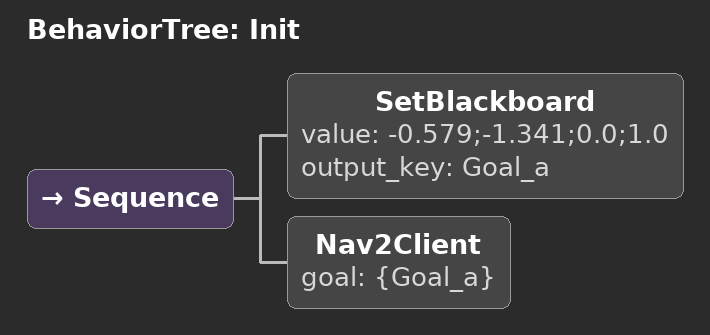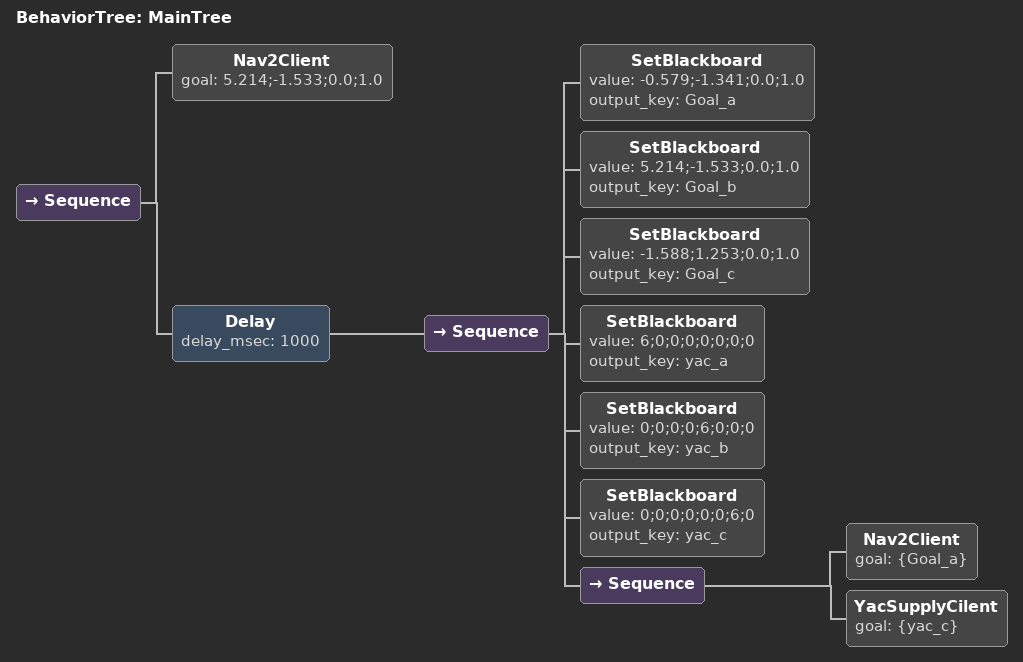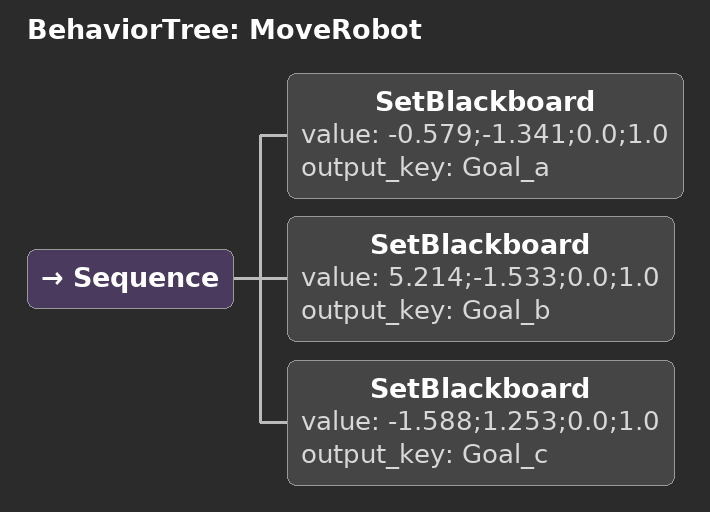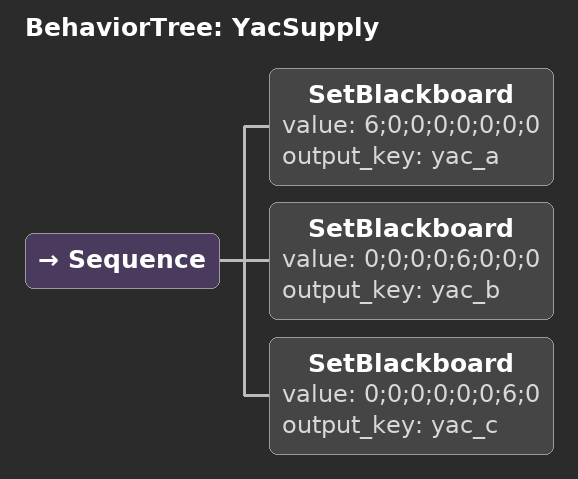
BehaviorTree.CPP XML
<?xml version="1.0" encoding="UTF-8"?>
<root BTCPP_format="4" main_tree_to_execute="MainTree">
  <BehaviorTree ID="Init">
    <Sequence>
      <SetBlackboard value="-0.579;-1.341;0.0;1.0"
                     output_key="Goal_a"/>
      <Nav2Client goal="{Goal_a}"/>
    </Sequence>
  </BehaviorTree>

  <BehaviorTree ID="MainTree">
    <Sequence>
      <Nav2Client goal="5.214;-1.533;0.0;1.0"/>
      <Delay delay_msec="1000">
        <Sequence>
          <SetBlackboard value="-0.579;-1.341;0.0;1.0"
                         output_key="Goal_a"/>
          <SetBlackboard value="5.214;-1.533;0.0;1.0"
                         output_key="Goal_b"/>
          <SetBlackboard value="-1.588;1.253;0.0;1.0"
                         output_key="Goal_c"/>
          <SetBlackboard value="6;0;0;0;0;0;0;0"
                         output_key="yac_a"/>
          <SetBlackboard value="0;0;0;0;6;0;0;0"
                         output_key="yac_b"/>
          <SetBlackboard value="0;0;0;0;0;0;6;0"
                         output_key="yac_c"/>
          <Sequence>
            <Nav2Client goal="{Goal_a}"/>
            <YacSupplyCilent goal="{yac_c}"/>
          </Sequence>
        </Sequence>
      </Delay>
    </Sequence>
  </BehaviorTree>

  <BehaviorTree ID="MoveRobot">
    <Sequence>
      <SetBlackboard value="-0.579;-1.341;0.0;1.0"
                     output_key="Goal_a"/>
      <SetBlackboard value="5.214;-1.533;0.0;1.0"
                     output_key="Goal_b"/>
      <SetBlackboard value="-1.588;1.253;0.0;1.0"
                     output_key="Goal_c"/>
    </Sequence>
  </BehaviorTree>

  <BehaviorTree ID="YacSupply">
    <Sequence>
      <SetBlackboard value="6;0;0;0;0;0;0;0"
                     output_key="yac_a"/>
      <SetBlackboard value="0;0;0;0;6;0;0;0"
                     output_key="yac_b"/>
      <SetBlackboard value="0;0;0;0;0;0;6;0"
                     output_key="yac_c"/>
    </Sequence>
  </BehaviorTree>

</root>
